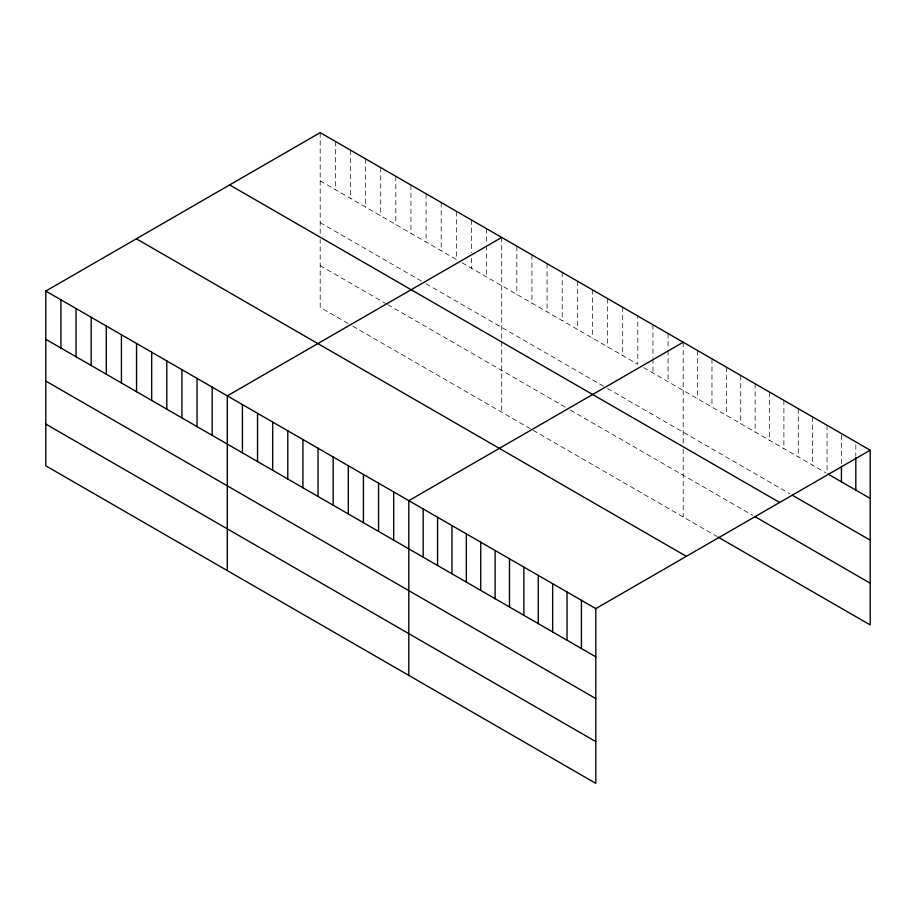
<?xml version="1.0" encoding="UTF-8"?>
<svg xmlns="http://www.w3.org/2000/svg" width="916" height="916" viewBox="0 0 916 916"><rect width="100%" height="100%" fill="white"/><g stroke="black" fill="none" stroke-linecap="round" stroke-linejoin="round"><path stroke-width="0.69" stroke-dasharray="4.58 3.44" d="M320.199 180.876L456.328 259.468L456.328 211.241M462.145 262.835L637.822 364.259L637.822 316.031M643.639 367.614L825.843 472.816M320.199 222.622L421.417 281.063M426.077 283.754L605.247 387.193M607.571 388.544L789.89 493.804M320.199 265.64L386.518 303.929M387.686 304.604L565.687 407.368M570.347 410.059L752.723 515.353M348.126 323.508L320.199 307.387L320.199 239.568M352.775 326.199L531.944 429.638M533.112 430.314L716.759 536.341M855.819 444.718L855.819 456.065M841.426 434.997L841.426 464.79M827.045 425.276L827.045 473.503M812.664 416.963L812.664 465.202M798.283 408.662L798.283 456.901M783.89 400.361L783.89 448.588M769.509 392.059L769.509 440.287M755.128 383.747L755.128 431.986M740.735 375.445L740.735 423.673M726.354 367.144L726.354 415.372M711.972 358.832L711.972 407.07M697.58 350.53L697.58 398.758M683.199 342.229L683.199 443.939M683.199 449.149L683.199 516.967M668.073 333.493L668.073 349.099M668.073 350.519L668.073 381.72M652.948 324.756L652.948 357.389M652.948 358.809L652.948 372.995M622.697 307.295L622.697 355.522M607.571 298.559L607.571 346.798M592.446 289.834L592.446 338.061M577.32 281.098L577.32 329.325M562.195 272.361L562.195 320.6M547.07 263.636L547.07 311.864M531.944 254.9L531.944 303.127M516.83 246.164L516.83 294.402M501.705 237.439L501.705 340.454M501.705 341.748L501.705 412.177M486.579 228.702L486.579 244.309M486.579 245.728L486.579 276.941M471.454 219.977L471.454 252.598M471.454 258.278L471.454 268.205M441.203 202.505L441.203 250.744M426.077 193.78L426.077 242.007M410.952 185.043L410.952 233.271M395.827 176.307L395.827 224.546M380.701 167.582L380.701 215.81M365.576 158.846L365.576 207.073M350.45 150.109L350.45 198.348M335.325 141.385L335.325 189.612M320.199 132.648L320.199 234.359"/><path stroke-width="1.37" d="M45.8 291.07L595.801 608.613L595.801 783.352L45.8 465.809L45.8 291.07L320.199 132.648L870.2 450.191L870.2 624.93L717.961 537.039M501.705 237.439L227.305 395.861L227.305 570.599M683.199 342.229L408.799 500.651L408.799 675.39M595.801 608.613L870.2 450.191M828.247 474.202L870.2 498.418M792.283 495.178L870.2 540.165M229.653 184.929L779.653 502.472M755.128 516.739L870.2 583.183M136.347 238.79L686.347 556.333M45.8 339.298L595.801 656.841M45.8 381.056L595.801 698.587M45.8 424.062L595.801 741.605M855.819 457.485L855.819 490.117M841.426 466.21L841.426 481.805M581.42 600.312L581.42 648.539M567.027 591.999L567.027 640.238M552.646 583.698L552.646 631.925M538.264 575.397L538.264 623.624M523.872 567.084L523.872 615.323M509.491 558.783L509.491 607.01M495.109 550.482L495.109 598.709M480.728 542.169L480.728 590.408M466.336 533.868L466.336 582.095M451.954 525.566L451.954 573.794M437.573 517.254L437.573 565.493M423.181 508.952L423.181 557.18M393.674 491.915L393.674 540.142M378.548 483.179L378.548 531.417M363.423 474.454L363.423 522.681M348.298 465.717L348.298 513.945M333.172 456.981L333.172 505.22M318.047 448.256L318.047 496.483M302.921 439.52L302.921 487.759M287.796 430.795L287.796 479.022M272.67 422.058L272.67 470.286M257.545 413.322L257.545 461.561M242.431 404.597L242.431 452.825M212.18 387.125L212.18 435.363M197.054 378.4L197.054 426.627M181.929 369.663L181.929 417.891M166.804 360.927L166.804 409.166M151.678 352.202L151.678 400.429M136.553 343.466L136.553 391.693M121.427 334.729L121.427 382.968M106.302 326.004L106.302 374.232M91.176 317.268L91.176 365.495M76.051 308.532L76.051 356.771M60.925 299.807L60.925 348.034"/></g></svg>
